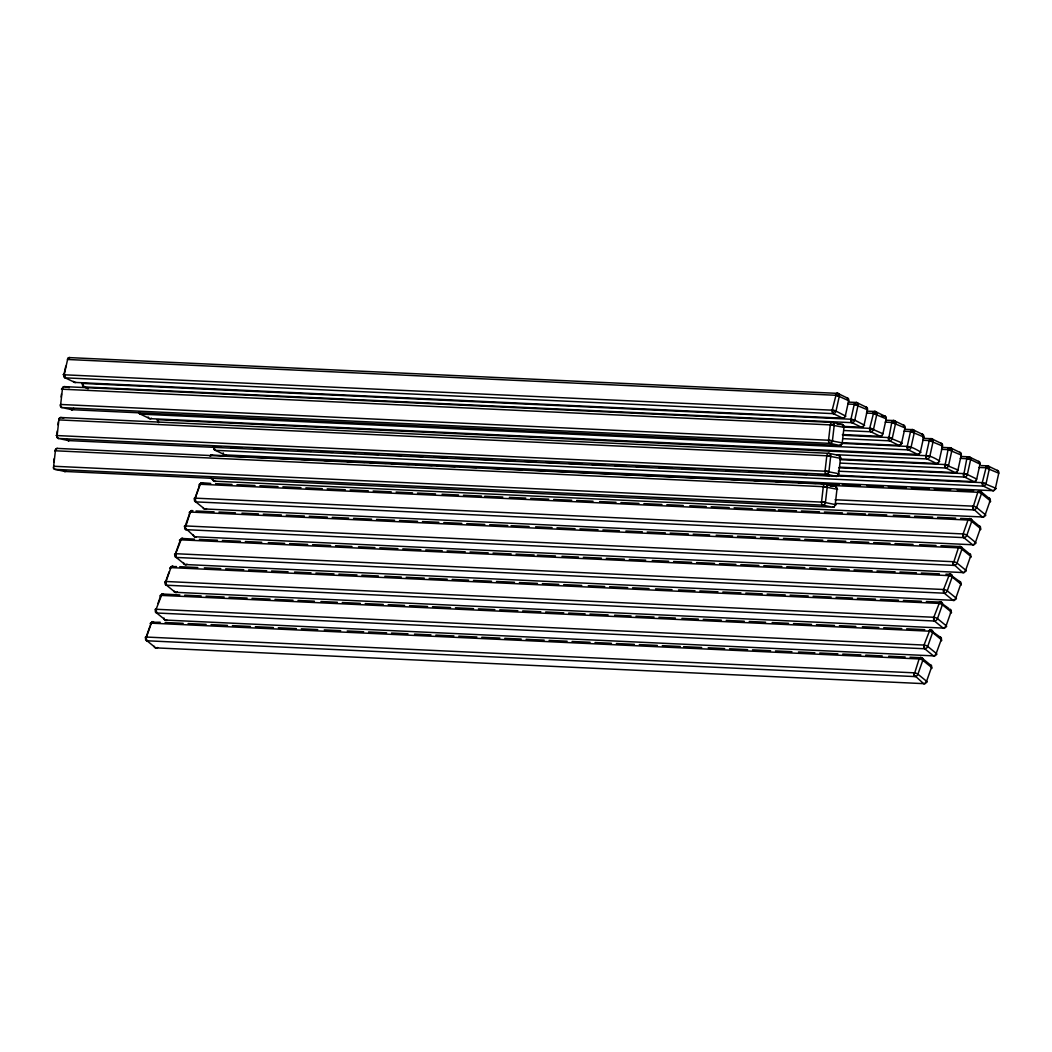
<?xml version="1.0" encoding="UTF-8"?>
<svg xmlns="http://www.w3.org/2000/svg" width="1052" height="1052" viewBox="0 0 1052 1052"><rect width="100%" height="100%" fill="white"/><g stroke="black" fill="none" stroke-linecap="round" stroke-linejoin="round"><path stroke-width="1.5" d="M160.206 622.245L151.672 622.311L146.11 638.091L147.004 640.786L155.67 647.861A2.788 1.946 -50.8 0 1 154.223 646.322M166.939 620.154A2.788 1.775 -87.3 0 1 165.44 620.075L933.453 655.869L924.695 648.755L156.669 613L165.44 620.075A2.788 1.946 -50.8 0 1 164.033 618.037M176.473 566.541L171.226 566.752L165.664 582.532L166.558 585.228L175.224 592.302A2.788 1.946 -50.8 0 1 173.777 590.698M186.967 564.161A2.788 1.775 -87.3 0 1 184.994 564.516L953.007 600.311L944.262 593.197L176.223 557.442L184.994 564.516A2.788 1.946 -50.8 0 1 183.574 562.57M192.753 510.825L191.398 510.654L190.333 512.048L185.27 528.051L194.778 536.744A2.788 1.946 -50.8 0 1 193.344 534.863M206.521 508.603A2.788 1.775 -87.3 0 1 204.548 508.958L972.574 544.752L963.816 537.638L195.777 501.883L204.548 508.958A2.788 1.946 -50.8 0 1 203.128 507.603M931.546 668.48A2.788 0.92 19.4 0 0 931.48 667.376L922.814 660.301A2.788 1.946 -50.8 0 0 921.539 657.724L920.198 657.566L919.119 658.947L914.07 674.963L923.682 683.695A2.788 1.775 -87.3 0 0 925.984 682.419A2.788 0.92 19.4 0 0 926.588 681.262L931.48 667.376A2.788 1.946 -50.8 0 0 930.205 664.785L921.539 657.724L910.059 657.184M199.354 485.288A2.788 0.92 19.4 0 1 200.104 484.262L968.011 520.043A2.788 1.775 -87.3 0 1 970.431 518.833L969.076 518.662L968.011 520.043L963.119 533.943L963.79 537.677A2.788 1.946 -50.8 0 0 966.814 535.297L971.706 521.411A2.788 1.946 -50.8 0 0 970.431 518.833L979.083 525.895A2.788 1.946 -50.8 0 1 980.359 528.472L975.467 542.372A2.788 0.92 19.4 0 1 974.875 543.529A2.788 1.775 -87.3 0 1 974.691 543.963M985.198 515.73A2.788 0.92 19.4 0 0 985.251 514.586L990.142 500.699L981.477 493.638A2.788 1.946 -50.8 0 0 980.214 491.047L978.86 490.889L977.795 492.27L972.732 508.287L982.358 517.019A2.788 1.775 -87.3 0 0 984.646 515.743M936.359 653.476A2.788 1.946 -50.8 0 1 933.348 655.856L933.348 655.856A2.788 1.775 -87.3 0 0 935.767 654.646A2.788 0.92 19.4 0 0 936.359 653.476L927.706 646.415A2.788 0.92 19.4 0 0 924.011 645.06L924.695 648.742A2.788 1.775 -87.3 0 1 924.011 645.06L929.968 629.78L939.975 637.012A2.788 1.946 -50.8 0 1 941.251 639.59A2.788 0.92 19.4 0 1 940.948 640.76M963.803 537.638L963.803 537.625A2.788 1.775 -87.3 0 1 963.119 533.943L195.225 498.148A2.788 0.92 19.4 0 0 194.62 499.319A2.788 1.946 -50.8 0 0 195.896 501.896L195.896 501.896A2.788 1.775 -87.3 0 1 195.225 498.148L200.564 483.407L201.866 482.75L210.729 483.433M864.639 425.284L854.645 420.09L850.95 419.235L83.042 383.454L82.95 384.532L84.134 386.926L851.962 422.667L861.549 427.27A2.788 1.775 -87.3 0 0 863.679 425.389M927.943 455.779L158.076 419.695L158.576 422.654M220.92 447.179L214.358 446.876L214.437 448.994L215.45 450.348L224.826 454.885A2.788 2.078 -64.2 0 1 223.182 452.873M53.77 461.881L54.112 458.79M56.755 435.62L57.281 430.991M57.978 424.811L58.333 421.734M61.134 397.012L61.489 393.935M66.329 470.731A2.788 1.775 -87.3 0 1 64.856 471.454L55.072 469.376A2.788 1.775 -87.3 0 1 53.639 466.246L55.388 450.795A2.788 1.775 -87.3 0 1 57.452 448.415L825.36 484.196A2.788 1.775 -87.3 0 0 823.295 486.576L821.546 502.028A2.788 1.775 -87.3 0 0 822.98 505.157L832.855 507.248L64.777 471.454L66.184 470.915M56.729 436.015A2.788 2.13 -78 0 0 58.583 438.487L58.465 438.474A2.788 1.775 -87.3 0 1 57.15 435.357L58.899 419.906A2.788 1.775 -87.3 0 1 60.963 417.526L828.963 453.32A2.788 2.13 -78 0 1 830.699 456.16L828.937 471.612A2.788 2.13 -78 0 1 826.491 474.268L58.452 438.474L68.446 440.578L836.393 476.359L838.076 474.991A2.788 1.775 -87.3 0 1 836.274 476.346L826.491 474.268A2.788 1.775 -87.3 0 1 825.044 471.138L826.806 455.7A2.788 1.775 -87.3 0 1 828.871 453.307L838.654 455.385A2.788 2.13 -78 0 1 840.482 458.251L838.733 473.689A2.788 2.13 -78 0 1 836.274 476.346L836.379 476.359M60.253 404.744L60.253 404.744A2.788 2.13 -78 0 0 62.094 407.597L62.094 407.597A2.788 1.775 -87.3 0 1 60.661 404.468L62.41 389.03A2.788 1.775 -87.3 0 1 64.474 386.636L832.474 422.431A2.788 2.13 -78 0 1 834.21 425.284L832.448 440.722A2.788 2.13 -78 0 1 829.989 443.379L61.976 407.584L71.878 409.675A2.788 2.13 -78 0 1 70.366 408.649M73.679 408.321L71.852 409.688L839.89 445.469L829.923 443.365A2.788 1.775 -87.3 0 1 828.555 440.249L830.317 424.811A2.788 1.775 -87.3 0 1 832.382 422.417L842.271 424.521L837.247 424.272M53.284 467.601A2.788 2.13 -78 0 0 55.072 469.376L822.98 505.157A2.788 2.13 -78 0 0 825.439 502.501L827.188 487.05A2.788 2.13 -78 0 0 825.36 484.196L835.275 486.3L830.225 486.05M834.223 506.512A2.788 1.775 -87.3 0 1 832.763 507.235L832.763 507.235A2.788 2.13 -78 0 0 835.222 504.579L836.971 489.141A2.788 2.13 -78 0 0 835.143 486.274L835.143 486.274A2.788 1.775 -87.3 0 1 836.379 487.576M841.429 444.444A2.788 1.775 -87.3 0 1 839.785 445.456L839.785 445.456A2.788 2.13 -78 0 0 842.244 442.8L843.993 427.362A2.788 2.13 -78 0 0 842.165 424.508L842.165 424.508A2.788 1.775 -87.3 0 1 843.586 426.547L842.297 424.521M75.77 382.402A2.788 1.775 -87.3 0 1 74.745 382.402L842.77 418.183L833.276 413.62A2.788 1.775 -87.3 0 1 832.185 410.175L836.393 393.619L837.852 393.422L847.254 397.985A2.788 1.775 -87.3 0 1 848.149 399.3M842.428 434.542L880.3 436.33L870.793 431.741A2.788 1.775 -87.3 0 1 869.702 428.295L873.91 411.74L875.369 411.542L884.758 416.105L881.366 415.908M903.957 431.202L910.532 431.504A2.788 1.775 -87.3 0 1 912.794 429.65L912.794 429.65A2.788 2.078 -64.2 0 1 914.346 432.411L911.045 447.324A2.788 2.078 -64.2 0 1 908.31 449.888L140.297 414.093L149.792 418.643L917.804 454.425L908.31 449.862A2.788 1.775 -87.3 0 1 907.232 446.416L910.532 431.504L911.44 429.86L912.886 429.663L904.588 429.269M839.641 458.974L936.569 463.485L927.075 458.922A2.788 1.775 -87.3 0 1 925.984 455.477L929.284 440.564L930.192 438.921L931.651 438.723L923.34 438.329M225.904 454.858A2.788 1.775 -87.3 0 1 224.826 454.885L992.838 490.666L983.357 486.103A2.788 1.775 -87.3 0 1 982.266 482.658L986.474 466.102L987.92 465.904L997.335 470.468A2.788 1.775 -87.3 0 1 998.23 471.822M921.539 657.724L921.539 657.724A2.788 1.775 -87.3 0 0 919.119 658.947L151.225 623.165A2.788 0.92 19.4 0 0 150.62 624.323A2.788 1.946 -50.8 0 1 152.027 622.482M970.431 518.833L960.581 518.373M989.761 500.173A2.788 1.775 -87.3 0 0 988.867 498.122L980.214 491.047A2.788 1.775 -87.3 0 0 977.795 492.27L826.833 485.235M924.011 645.06L156.104 609.266L156.787 613.014A2.788 1.775 -87.3 0 1 156.104 609.266L162.074 593.999L179.826 594.932M955.742 599.075A2.788 0.92 19.4 0 0 955.913 597.917L947.26 590.856A2.788 0.92 19.4 0 0 943.565 589.501L175.658 553.707L176.341 557.455A2.788 1.775 -87.3 0 1 175.658 553.707L181.628 538.44L194.462 539.137M195.225 498.148L195.896 501.896M948.68 608.345L939.752 602.007L933.795 617.274L934.465 621.022L943.236 628.136A2.788 1.775 -87.3 0 0 945.538 626.861A2.788 0.92 19.4 0 0 946.142 625.703L951.034 611.817A2.788 1.946 -50.8 0 0 949.759 609.226L949.759 609.24A2.788 1.775 -87.3 0 1 950.285 609.91M960.41 583.321A2.788 1.775 -87.3 0 0 959.529 581.454L949.522 574.221L943.565 589.501L944.302 593.21M970.483 557.402A2.788 0.92 19.4 0 0 970.588 556.258A2.788 1.946 -50.8 0 0 969.313 553.681L960.647 546.606L958.688 546.974L953.178 563.846L962.79 572.577A2.788 1.775 -87.3 0 0 964.908 571.736M64.146 373.618L65.789 366.162M73.311 381.363A2.788 2.078 -64.2 0 0 74.745 382.402L65.25 377.852L833.276 413.646A2.788 2.078 -64.2 0 0 836.011 411.082L839.312 396.17A2.788 2.078 -64.2 0 0 837.76 393.409L837.839 393.422A2.788 1.775 -87.3 0 0 835.485 395.263L67.591 359.482A2.788 1.775 -87.3 0 1 69.853 357.627L837.708 393.382M844.638 417.144A2.788 1.775 -87.3 0 1 842.652 418.183L842.652 418.183A2.788 2.078 -64.2 0 0 845.387 415.619L848.688 400.707A2.788 2.078 -64.2 0 0 847.136 397.945L847.254 397.985M854.763 420.142L858.064 405.23A2.788 2.078 -64.2 0 0 856.512 402.469L856.512 402.469A2.788 1.775 -87.3 0 0 854.25 404.323L850.95 419.235L852.028 422.707A2.788 1.775 -87.3 0 1 850.95 419.235L854.763 420.142A2.788 2.078 -64.2 0 1 852.028 422.707L852.067 422.68M843.362 426.402L861.417 427.243A2.788 2.078 -64.2 0 0 864.152 424.679L867.453 409.767A2.788 2.078 -64.2 0 0 865.888 407.006L856.446 402.443L854.25 404.323L847.688 404.021M844.546 430.544L870.793 431.767A2.788 2.078 -64.2 0 0 873.528 429.203L876.829 414.291A2.788 2.078 -64.2 0 0 875.277 411.529L875.277 411.529A2.788 1.775 -87.3 0 0 873.002 413.383L866.44 413.081M881.721 435.909A2.788 1.775 -87.3 0 1 880.169 436.304L880.169 436.304A2.788 2.078 -64.2 0 0 882.904 433.74L886.205 418.827A2.788 2.078 -64.2 0 0 884.653 416.066L884.653 416.066A2.788 1.775 -87.3 0 1 885.666 417.42M843.612 438.684L889.558 440.827A2.788 2.078 -64.2 0 0 892.28 438.263L895.581 423.351A2.788 2.078 -64.2 0 0 894.029 420.59L892.675 420.8L891.767 422.444L888.546 439.473L889.558 440.827L899.013 445.39L841.508 442.682M900.841 444.47A2.788 1.775 -87.3 0 1 898.934 445.364L898.934 445.364A2.788 2.078 -64.2 0 0 901.669 442.8L904.97 427.888A2.788 2.078 -64.2 0 0 903.405 425.126L894.029 420.59L885.823 420.208M919.303 453.964A2.788 1.775 -87.3 0 1 917.686 454.425L917.686 454.425A2.788 2.078 -64.2 0 0 920.421 451.86L923.722 436.948A2.788 2.078 -64.2 0 0 922.17 434.187L912.794 429.65M836.827 454.74L927.075 458.948A2.788 2.078 -64.2 0 0 929.81 456.384L933.111 441.472A2.788 2.078 -64.2 0 0 931.546 438.71L931.546 438.71A2.788 1.775 -87.3 0 0 929.284 440.564L922.722 440.262M938.476 462.354A2.788 1.775 -87.3 0 1 936.451 463.485L936.451 463.485A2.788 2.078 -64.2 0 0 939.186 460.921L942.487 446.009A2.788 2.078 -64.2 0 0 940.935 443.247L931.546 438.71M840.811 463.117L945.827 468.008A2.788 2.078 -64.2 0 0 948.562 465.444L951.863 450.532A2.788 2.078 -64.2 0 0 950.311 447.771L948.957 447.981L948.049 449.625L944.814 466.654L945.827 468.008L955.295 472.585L840.351 467.193M957.478 470.691A2.788 1.775 -87.3 0 1 955.203 472.545L955.203 472.545A2.788 2.078 -64.2 0 0 957.938 469.981L961.239 455.069A2.788 2.078 -64.2 0 0 959.687 452.307L950.311 447.771L942.105 447.389M838.247 471.191L964.592 477.069A2.788 2.078 -64.2 0 0 967.327 474.505L970.628 459.592A2.788 2.078 -64.2 0 0 969.063 456.831L967.708 457.041L966.801 458.685L963.579 475.714L964.592 477.069L974.06 481.645L837.773 475.254M975.467 481.264A2.788 1.775 -87.3 0 1 973.968 481.606L973.968 481.606A2.788 2.078 -64.2 0 0 976.703 479.041L980.004 464.129A2.788 2.078 -64.2 0 0 978.452 461.368L969.063 456.831L960.857 456.45M214.358 446.876L214.279 446.876A2.788 1.775 -87.3 0 0 215.45 450.348L983.344 486.129A2.788 2.078 -64.2 0 0 986.079 483.565L989.38 468.653A2.788 2.078 -64.2 0 0 987.828 465.891L987.92 465.904A2.788 1.775 -87.3 0 0 985.566 467.745L979.004 467.443M996.007 488.483L994.995 488.812A2.788 1.775 -87.3 0 1 992.733 490.666L992.733 490.666A2.788 2.078 -64.2 0 0 995.455 488.102L998.756 473.19A2.788 2.078 -64.2 0 0 997.204 470.428L997.335 470.468M914.241 672.833A2.788 1.775 -87.3 0 0 914.911 676.581L147.004 640.786A2.788 1.946 -50.8 0 1 145.728 638.209A2.788 0.92 19.4 0 1 146.333 637.052L914.241 672.833A2.788 0.92 19.4 0 1 917.923 674.201L926.588 681.262A2.788 1.946 -50.8 0 1 923.564 683.642L155.67 647.861A2.788 1.775 -87.3 0 0 157.629 647.493M933.795 617.274A2.788 1.775 -87.3 0 0 934.465 621.022L166.558 585.228A2.788 1.946 -50.8 0 1 165.282 582.65A2.788 0.92 19.4 0 1 165.887 581.493L933.795 617.274A2.788 0.92 19.4 0 1 937.477 618.642L946.142 625.703A2.788 1.946 -50.8 0 1 943.118 628.083L175.224 592.302A2.788 1.775 -87.3 0 0 177.315 591.737M196.211 536.862A2.788 1.775 -87.3 0 1 194.778 536.744L962.804 572.551A2.788 1.946 -50.8 0 0 965.697 570.145L970.588 556.258L961.923 549.183A2.788 0.92 19.4 0 0 958.227 547.829L190.333 512.048A2.788 0.92 19.4 0 0 189.728 513.205L184.836 527.091M146.228 636.828L150.081 625.861M157.958 603.493L160.404 596.55A2.788 0.92 19.4 0 1 160.995 595.379A2.788 1.775 -87.3 0 1 163.415 594.17L163.415 594.17A2.788 1.946 -50.8 0 0 161.495 594.945M165.282 582.65L169.096 571.854M175.605 553.326L179.471 542.372M194.62 499.319L199.512 485.432M935.767 654.646L941.251 639.59L932.598 632.528A2.788 0.92 19.4 0 0 928.903 631.161L160.995 595.379M833.289 413.62L832.185 410.175L834.538 410.569M870.767 431.728L869.702 428.295L871.661 428.598M908.31 449.888C902.866 441.353 921.315 452.031 920.934 452.439M927.075 458.948C921.828 451.269 938.949 459.737 939.673 461.526M983.37 486.103L982.266 482.658L995.455 488.102M841.587 444.102L839.917 445.469M845.874 416.224L835.88 411.03L832.185 410.175L63.291 374.749M82.069 383.835L83.042 383.454A2.788 1.775 -87.3 0 0 84.134 386.926L84.134 386.926A2.788 2.078 -64.2 0 1 82.569 384.164L82.569 384.164M157.05 419.985L158.076 419.695A2.788 1.775 -87.3 0 0 158.392 422.378M215.45 450.348L215.45 450.348A2.788 2.078 -64.2 0 1 213.885 447.587L213.359 447.008M894.029 420.59L894.029 420.59A2.788 1.775 -87.3 0 0 891.767 422.444L885.205 422.141M969.129 456.831L969.063 456.831A2.788 1.775 -87.3 0 0 966.801 458.685L960.239 458.383M926.325 601.481L941.093 602.165A2.788 1.775 -87.3 0 0 938.673 603.388L170.779 567.607A2.788 0.92 19.4 0 0 169.898 568.488M210.334 455.634L211.649 454.977L228.718 456.029M834.091 506.696L832.763 507.235M832.29 424.982L61.529 389.174M827.03 471.309L56.348 435.528M950.377 447.771L950.311 447.771A2.788 1.775 -87.3 0 0 948.049 449.625L941.474 449.322M941.172 602.152L941.093 602.165A2.788 1.946 -50.8 0 1 942.368 604.742L951.034 611.817A2.788 0.92 19.4 0 1 950.429 612.974A2.788 1.775 -87.3 0 0 950.495 610.436M924.682 648.795L924.682 648.795A2.788 1.946 -50.8 0 0 927.706 646.415L932.598 632.528A2.788 1.946 -50.8 0 0 931.322 629.951L931.322 629.951A2.788 1.775 -87.3 0 0 928.903 631.161M63.291 374.525L64.29 374.394A2.788 1.775 -87.3 0 0 65.369 377.865L65.369 377.865A2.788 2.078 -64.2 0 1 63.751 376.064M82.043 383.585L83.042 383.454M964.671 477.069L964.592 477.069A2.788 1.775 -87.3 0 1 963.5 473.597L838.799 467.785M157.182 419.774L158.076 419.695M995.889 488.733L994.995 488.812M69.471 440.249A2.788 1.775 -87.3 0 1 68.367 440.564L69.064 440.499M945.919 468.008L945.827 468.008A2.788 1.775 -87.3 0 1 944.749 464.537L839.733 459.645M915.003 676.567L914.99 676.554A2.788 1.946 -50.8 0 0 917.923 674.201L922.814 660.301A2.788 0.92 19.4 0 0 919.119 658.947M71.878 409.675L71.904 409.688A2.788 1.775 -87.3 0 0 73.535 408.663M68.367 440.564L68.419 440.578A2.788 2.13 -78 0 1 66.71 439.21M64.856 471.454L64.922 471.467A2.788 2.13 -78 0 1 63.528 470.717M61.529 389.03L62.41 389.03M56.269 435.357L57.15 435.357M934.557 621.009L934.557 621.009A2.788 1.946 -50.8 0 0 937.477 618.642L942.368 604.742A2.788 0.92 19.4 0 0 938.673 603.388M973.679 509.904L835.748 503.474M901.354 443.51L902.064 443.444L901.196 443.51A2.788 1.775 -87.3 0 1 901.025 444.062M923.327 437.658L924.09 437.606L923.327 437.658A2.788 1.775 -87.3 0 0 923.354 436.58M62.081 388.898A2.788 2.13 -78 0 1 64.474 386.636L69.366 387.675M57.452 448.415L57.452 448.415A2.788 2.13 -78 0 0 55.427 449.73M65.369 377.865L64.29 374.394L67.591 359.482L68.498 357.838L69.853 357.627A2.788 2.078 -64.2 0 0 68.301 358.219M60.661 404.468L828.634 440.249L842.862 443.023L842.244 442.8M58.899 419.906L828.779 455.871M55.388 450.795L825.675 486.8M53.639 466.246L823.519 502.198M834.907 504.855L835.84 504.802L834.907 504.855A2.788 1.775 -87.3 0 1 834.762 505.249M210.084 456.029A2.788 1.775 -87.3 0 1 212.307 455.266L212.307 455.266A2.788 1.946 -50.8 0 0 210.387 456.042M201.195 483.407A2.788 1.946 -50.8 0 1 202.523 483.052L202.523 483.052A2.788 1.775 -87.3 0 0 200.104 484.262M181.312 539.176A2.788 1.946 -50.8 0 1 182.969 538.611L182.969 538.611A2.788 1.775 -87.3 0 0 180.549 539.821A2.788 0.92 19.4 0 0 179.958 540.991A2.788 1.946 -50.8 0 1 180.51 539.965M172.37 566.515A2.788 1.946 -50.8 0 1 173.199 566.384L173.199 566.384A2.788 1.775 -87.3 0 0 170.779 567.607M152.343 622.284A2.788 1.946 -50.8 0 1 153.645 621.942L153.645 621.942A2.788 1.775 -87.3 0 0 151.225 623.165M848.307 402.088L854.868 402.403M867.072 411.148L875.238 411.503M843.454 427.073L870.754 428.414L882.904 433.74M842.52 435.212L890.426 437.658M841.587 443.365L907.232 446.416L911.045 447.324M981.266 465.589L987.789 465.865M230.769 447.639L242.249 448.178M253.742 448.717L265.222 449.243M275.072 449.704L288.195 450.322M298.045 450.782L311.168 451.387M321.005 451.847L332.498 452.386M343.978 452.912L355.471 453.451M365.307 453.912L378.444 454.53M388.28 454.977L401.417 455.595M411.253 456.055L422.746 456.594M434.226 457.12L447.35 457.738M455.555 458.12L468.679 458.725M478.528 459.185L491.652 459.803M501.502 460.263L514.625 460.868M524.475 461.328L535.955 461.867M545.804 462.328L558.928 462.933M568.777 463.393L581.901 464.011M591.75 464.458L604.874 465.076M614.723 465.536L626.203 466.062M636.052 466.523L649.176 467.141M659.025 467.601L672.149 468.206M681.985 468.666L695.122 469.284M704.958 469.744L716.451 470.27M726.288 470.731L739.424 471.349M749.261 471.809L762.398 472.414M772.234 472.874L783.727 473.413M795.207 473.939L806.7 474.478M818.18 475.017L829.66 475.543M837.865 475.938L982.266 482.658L986.079 483.565M233.636 456.266L251.678 457.107M256.609 457.331L274.651 458.172M279.582 458.396L295.98 459.172M300.911 459.395L318.953 460.237M323.885 460.46L341.926 461.302M346.858 461.539L364.899 462.38M369.817 462.604L386.229 463.367M391.147 463.603L409.202 464.445M415.764 464.747L432.175 465.51M437.093 465.747L455.148 466.588M460.066 466.812L476.477 467.575M483.039 467.877L499.45 468.653M504.368 468.876L522.423 469.718M527.341 469.942L545.396 470.783M550.314 471.02L568.356 471.861M573.287 472.085L589.699 472.848M594.617 473.084L612.658 473.926M617.59 474.15L635.632 474.991M640.563 475.228L658.605 476.069M663.536 476.293L679.934 477.056M684.865 477.292L702.907 478.134M707.825 478.358L725.88 479.199M730.798 479.423L748.853 480.264M753.771 480.501L770.182 481.264M775.1 481.487L793.155 482.329M798.073 482.566L816.128 483.407M821.047 483.631L839.101 484.472M842.376 484.63L860.431 485.472M866.993 485.774L883.404 486.537M888.322 486.774L906.377 487.615M911.295 487.839L929.337 488.68M934.268 488.904L950.679 489.68M957.241 489.982L973.639 490.745M835.064 499.739L972.903 506.157A2.788 0.92 19.4 0 1 976.585 507.524L985.251 514.586A2.788 1.946 -50.8 0 1 982.226 516.966L214.332 481.185A2.788 1.775 -87.3 0 0 215.765 481.303M215.647 483.657L232.058 484.42M236.989 484.656L255.031 485.498M259.949 485.722L278.004 486.563M282.922 486.787L300.977 487.628M305.895 487.865L322.306 488.628M327.225 488.851L345.28 489.693M350.198 489.93L368.253 490.771M373.171 490.995L391.226 491.836M396.144 492.073L412.555 492.836M417.473 493.059L435.528 493.901M442.09 494.203L458.488 494.979M463.419 495.203L481.461 496.044M484.748 496.202L502.79 497.044M509.365 497.346L525.763 498.109M530.695 498.332L548.736 499.174M553.668 499.411L571.709 500.252M576.627 500.476L593.039 501.239M599.601 501.554L616.012 502.317M620.93 502.54L638.985 503.382M643.903 503.619L661.958 504.46M666.876 504.684L683.287 505.447M689.849 505.749L706.26 506.525M711.178 506.748L729.233 507.59M734.151 507.814L752.206 508.655M757.124 508.892L775.166 509.733M778.454 509.878L796.509 510.72M801.427 510.956L819.469 511.798M824.4 512.022L842.442 512.863M847.373 513.1L865.415 513.941M868.702 514.086L886.744 514.928M893.306 515.23L909.717 516.006M914.648 516.23L932.69 517.071M937.608 517.295L955.663 518.136M196.027 510.983L214.082 511.824M219 512.048L235.411 512.811M241.973 513.113L258.384 513.889M263.302 514.112L281.357 514.954M286.275 515.178L304.33 516.019M309.249 516.256L327.29 517.097M332.222 517.321L348.633 518.084M353.551 518.32L371.593 519.162M376.524 519.386L394.566 520.227M399.497 520.464L417.539 521.305M422.47 521.529L438.868 522.292M443.799 522.528L461.841 523.37M466.772 523.594L484.814 524.435M489.732 524.659L507.787 525.5M511.075 525.658L529.117 526.5M535.678 526.802L552.09 527.565M557.008 527.802L575.063 528.643M579.981 528.867L598.036 529.708M602.954 529.945L619.365 530.708M625.927 531.01L642.338 531.773M647.256 532.01L665.311 532.851M670.229 533.075L688.271 533.916M693.202 534.14L709.613 534.916M716.175 535.218L732.573 535.981M737.505 536.204L755.546 537.046M760.478 537.283L778.519 538.124M783.451 538.348L799.849 539.111M804.78 539.347L822.822 540.189M827.753 540.412L845.795 541.254M850.713 541.491L868.768 542.332M873.686 542.556L890.097 543.319M895.015 543.555L913.07 544.397M919.632 544.699L936.043 545.462M940.961 545.686L959.016 546.527M184.639 526.92A2.788 0.92 19.4 0 1 185.441 525.934L953.349 561.715A2.788 0.92 19.4 0 1 957.031 563.083L965.697 570.145A2.788 0.92 19.4 0 1 965.092 571.302M199.38 539.374L217.435 540.215M222.353 540.439L240.395 541.28M245.326 541.504L261.738 542.28M268.299 542.582L284.697 543.345M289.629 543.568L307.671 544.41M312.602 544.647L330.644 545.488M335.562 545.712L351.973 546.475M358.535 546.79L374.946 547.553M379.864 547.776L397.919 548.618M402.837 548.855L420.892 549.696M425.81 549.92L442.221 550.683M447.139 550.919L465.194 551.761M470.112 551.984L488.167 552.826M493.086 553.05L511.14 553.891M516.059 554.128L534.114 554.969M537.388 555.114L555.443 555.956M562.005 556.271L578.416 557.034M583.334 557.258L601.376 558.099M606.307 558.336L624.349 559.177M629.28 559.401L645.678 560.164M652.24 560.466L668.651 561.242M673.582 561.466L691.624 562.307M696.542 562.531L714.597 563.372M719.515 563.609L735.927 564.372M740.845 564.595L758.9 565.437M763.818 565.674L781.873 566.515M786.791 566.739L804.846 567.58M809.764 567.817L826.175 568.58M831.093 568.803L849.148 569.645M854.066 569.882L872.121 570.723M877.039 570.947L895.094 571.788M900.012 572.012L916.423 572.788M921.342 573.011L939.383 573.853M945.958 574.155L950.969 574.392A2.788 1.946 -50.8 0 1 952.152 576.969L960.805 584.031A2.788 0.92 19.4 0 1 960.963 585.122M180.549 539.821L948.457 575.602A2.788 0.92 19.4 0 1 952.152 576.969L947.26 590.856A2.788 1.946 -50.8 0 1 944.236 593.236A2.788 1.775 -87.3 0 1 943.565 589.501M179.76 566.686L197.802 567.528M204.364 567.83L220.775 568.606M225.707 568.83L243.748 569.671M248.666 569.895L266.721 570.736M271.64 570.973L288.051 571.736M294.613 572.038L311.024 572.801M315.942 573.038L333.997 573.879M338.915 574.103L356.97 574.944M361.888 575.181L378.299 575.944M384.861 576.246L401.272 577.009M406.19 577.246L424.245 578.087M429.163 578.311L447.205 579.152M452.136 579.376L468.548 580.152M473.466 580.375L491.508 581.217M496.439 581.44L514.481 582.282M519.412 582.519L537.454 583.36M542.385 583.584L558.783 584.347M563.714 584.583L581.756 585.425M588.318 585.727L604.729 586.49M609.647 586.727L627.702 587.568M632.62 587.792L649.031 588.555M655.593 588.857L672.004 589.633M678.566 589.935L694.977 590.698M699.896 590.922L717.951 591.763M722.869 592L740.924 592.841M745.842 593.065L762.253 593.828M767.171 594.064L785.226 594.906M790.144 595.13L808.186 595.971M813.117 596.208L831.159 597.049M836.09 597.273L852.488 598.036M857.419 598.272L875.461 599.114M880.392 599.338L898.434 600.179M903.366 600.403L921.407 601.244M184.744 595.156L201.156 595.919M206.074 596.155L224.129 596.997M229.047 597.22L247.102 598.062M252.02 598.286L270.075 599.127M274.993 599.364L293.048 600.205M297.966 600.429L314.377 601.192M320.939 601.507L337.35 602.27M342.268 602.494L360.31 603.335M365.241 603.572L383.283 604.413M388.214 604.637L404.612 605.4M409.544 605.636L427.585 606.478M432.517 606.702L450.558 607.543M455.477 607.767L473.531 608.608M478.45 608.845L494.861 609.608M499.779 609.831L517.834 610.673M522.752 610.91L540.807 611.751M545.725 611.975L563.78 612.816M568.698 613.053L585.109 613.816M590.027 614.039L608.082 614.881M614.644 615.183L631.055 615.959M635.973 616.183L654.028 617.024M658.947 617.248L675.358 618.024M681.92 618.326L698.331 619.089M703.249 619.312L721.291 620.154M726.222 620.391L744.264 621.232M749.195 621.456L765.593 622.219M772.155 622.534L788.566 623.297M793.497 623.52L811.539 624.362M816.457 624.599L834.512 625.44M839.43 625.664L855.841 626.427M862.403 626.729L878.814 627.505M883.733 627.728L901.788 628.57M906.706 628.794L924.761 629.635M165.125 622.482L183.18 623.323M188.098 623.547L206.139 624.388M211.071 624.612L227.482 625.388M232.4 625.611L250.442 626.453M255.373 626.676L273.415 627.518M278.346 627.755L296.388 628.596M301.319 628.82L317.717 629.583M324.279 629.898L340.69 630.661M347.252 630.963L363.663 631.726M368.581 631.963L386.636 632.804M391.554 633.028L407.966 633.791M414.527 634.093L430.939 634.869M435.857 635.092L453.912 635.934M458.83 636.158L476.885 636.999M481.803 637.236L499.858 638.077M504.776 638.301L521.187 639.064M526.105 639.3L544.16 640.142M549.078 640.366L567.12 641.207M572.051 641.444L590.093 642.285M595.024 642.509L611.422 643.272M616.354 643.508L634.395 644.35M639.327 644.574L657.368 645.415M662.3 645.639L680.342 646.48M683.629 646.638L701.671 647.48M708.233 647.782L724.644 648.545M729.562 648.782L747.617 649.623M752.535 649.847L770.59 650.688M775.508 650.925L791.919 651.688M798.481 651.99L814.892 652.753M819.81 652.99L837.865 653.831M842.783 654.055L860.838 654.896M865.757 655.12L882.168 655.896M888.73 656.198L905.141 656.961M830.317 424.811L843.993 427.362M828.555 440.249L832.448 440.722M826.806 455.7L841.1 458.462L840.482 458.251M825.044 471.138L838.733 473.689M823.295 486.576L837.602 489.351L836.971 489.141M821.546 502.028L823.913 502.251M839.299 455.74L838.654 455.385A2.788 1.775 -87.3 0 1 839.575 456.068M865.888 407.006L865.888 407.006A2.788 1.775 -87.3 0 1 866.993 408.676M903.55 425.153L903.405 425.126A2.788 1.775 -87.3 0 1 904.457 426.612M922.959 435.002A2.788 1.775 -87.3 0 0 922.17 434.187L922.275 434.2M940.935 443.247L940.935 443.247A2.788 1.775 -87.3 0 1 941.934 444.601M959.687 452.307L959.687 452.307A2.788 1.775 -87.3 0 1 960.778 453.977M978.584 461.394L978.584 461.394A2.788 1.775 -87.3 0 1 979.465 462.722M988.959 498.188L988.867 498.122A2.788 1.946 -50.8 0 1 990.142 500.699A2.788 0.92 19.4 0 1 989.537 501.857A2.788 1.775 -87.3 0 0 989.761 500.818M979.083 525.895L979.083 525.895A2.788 1.775 -87.3 0 1 979.609 526.565M959.529 581.454L959.529 581.454A2.788 1.946 -50.8 0 1 960.805 584.031L955.913 597.917A2.788 1.946 -50.8 0 1 952.902 600.311L952.902 600.311A2.788 1.775 -87.3 0 0 955.321 599.088M930.323 664.811L930.205 664.785A2.788 1.775 -87.3 0 1 931.046 666.455M138.785 411.726A2.788 2.078 -64.2 0 0 140.403 414.107L140.403 414.107A2.788 1.775 -87.3 0 1 139.232 411.858M832.395 424.995L834.21 425.284M828.884 455.884L830.699 456.16M827.135 471.322L828.937 471.612M823.624 502.212L835.222 504.579M835.275 486.3L836.287 487.352M166.453 585.214L166.558 585.228A2.788 1.775 -87.3 0 1 165.887 581.493M146.899 640.773L147.004 640.786A2.788 1.775 -87.3 0 1 146.333 637.052M825.767 486.813L827.188 487.05M824.018 502.264L825.439 502.501M969.313 553.681L969.313 553.681A2.788 1.775 -87.3 0 1 970.154 555.298M140.403 414.107L139.219 411.713M836.919 395.447L835.564 395.276L837.445 395.565M176.341 557.455L176.341 557.455A2.788 1.946 -50.8 0 1 175.066 554.877A2.788 0.92 19.4 0 1 175.658 553.707M156.787 613.014L156.787 613.014A2.788 1.946 -50.8 0 1 155.354 611.067M949.864 449.888L948.128 449.638L961.239 455.069M946.563 464.8L944.749 464.537L957.938 469.981M63.764 418.117L60.963 417.526A2.788 2.13 -78 0 0 58.754 419.209M837.155 395.499L848.688 400.707M54.993 451.071L54.993 451.071A2.788 2.13 -78 0 1 55.243 450.098M893.727 422.746L891.767 422.444L904.97 427.888M912.478 431.807L910.532 431.504L923.722 436.948M931.244 440.867L929.284 440.564L942.487 446.009M874.962 413.686L873.002 413.383L886.205 418.827M987.526 468.048L985.645 467.759L998.756 473.19M940.093 637.065L939.975 637.012A2.788 1.775 -87.3 0 1 940.659 638.038M901.669 442.8L888.467 437.356A2.788 1.775 -87.3 0 0 889.558 440.827L889.492 440.788M837.55 395.591L839.312 396.17M875.067 413.712L876.829 414.291M893.819 422.772L895.581 423.351M912.584 431.833L914.346 432.411M931.336 440.893L933.111 441.472M871.766 428.611L873.528 429.203M950.101 449.954L951.863 450.532M890.518 437.685L892.28 438.263M987.618 468.074L989.38 468.653M928.035 455.805L929.81 456.384M946.8 464.866L948.562 465.444M185.441 525.934A2.788 1.775 -87.3 0 0 186.112 529.682L953.954 565.397M856.604 404.718L854.329 404.336L867.453 409.767M856.696 404.744L858.064 405.23M834.63 410.596L836.011 411.082M185.98 529.629L186.112 529.682A2.788 1.946 -50.8 0 1 184.679 527.802M970.628 459.592L980.004 464.129M967.327 474.505L976.703 479.041M85.304 387.491L88.144 388.872M950.824 574.326L950.876 574.392A2.788 1.775 -87.3 0 0 948.457 575.602M210.61 478.16L214.332 481.185A2.788 1.946 -50.8 0 1 212.912 479.147M840.075 457.436L840.916 458.527L840.088 458.514A2.788 1.775 -87.3 0 0 840.035 457.173M942.066 445.114A2.788 1.775 -87.3 0 1 942.066 446.416M923.143 435.41A2.788 1.775 -87.3 0 1 923.301 436.054M151.396 418.183A2.788 1.775 -87.3 0 1 149.792 418.643A2.788 2.078 -64.2 0 1 148.174 416.987M953.349 561.715A2.788 1.775 -87.3 0 0 954.019 565.463L954.111 565.45A2.788 1.946 -50.8 0 0 957.031 563.083L961.923 549.183A2.788 1.946 -50.8 0 0 960.647 546.606L960.647 546.606A2.788 1.775 -87.3 0 0 958.227 547.829M190.333 512.048A2.788 1.775 -87.3 0 1 192.674 510.772M189.728 513.205A2.788 1.946 -50.8 0 1 189.886 512.85M190.543 511.877A2.788 1.946 -50.8 0 1 190.938 511.509M972.903 506.157A2.788 1.775 -87.3 0 0 973.573 509.904L973.665 509.891A2.788 1.946 -50.8 0 0 976.585 507.524L981.477 493.638A2.788 0.92 19.4 0 0 977.795 492.27M155.157 610.081A2.788 0.92 19.4 0 1 156.104 609.266M976.098 480.225A2.788 1.775 -87.3 0 1 975.73 480.948M963.119 533.943A2.788 0.92 19.4 0 1 966.814 535.297L975.467 542.372A2.788 1.946 -50.8 0 1 972.456 544.752L972.456 544.752A2.788 1.775 -87.3 0 0 974.428 544.384M968.011 520.043A2.788 0.92 19.4 0 1 971.706 521.411L980.359 528.472A2.788 0.92 19.4 0 1 979.912 529.643M200.025 484.459A2.788 1.946 -50.8 0 1 200.419 483.999M979.925 527.512A2.788 1.775 -87.3 0 1 979.938 528.972M67.473 359.245A2.788 2.078 -64.2 0 1 67.854 358.666M882.273 435.002A2.788 1.775 -87.3 0 1 882.115 435.344M966.88 458.698L970.286 459.448L966.88 458.698M963.579 473.61L966.985 474.36L963.579 473.61"/></g></svg>
